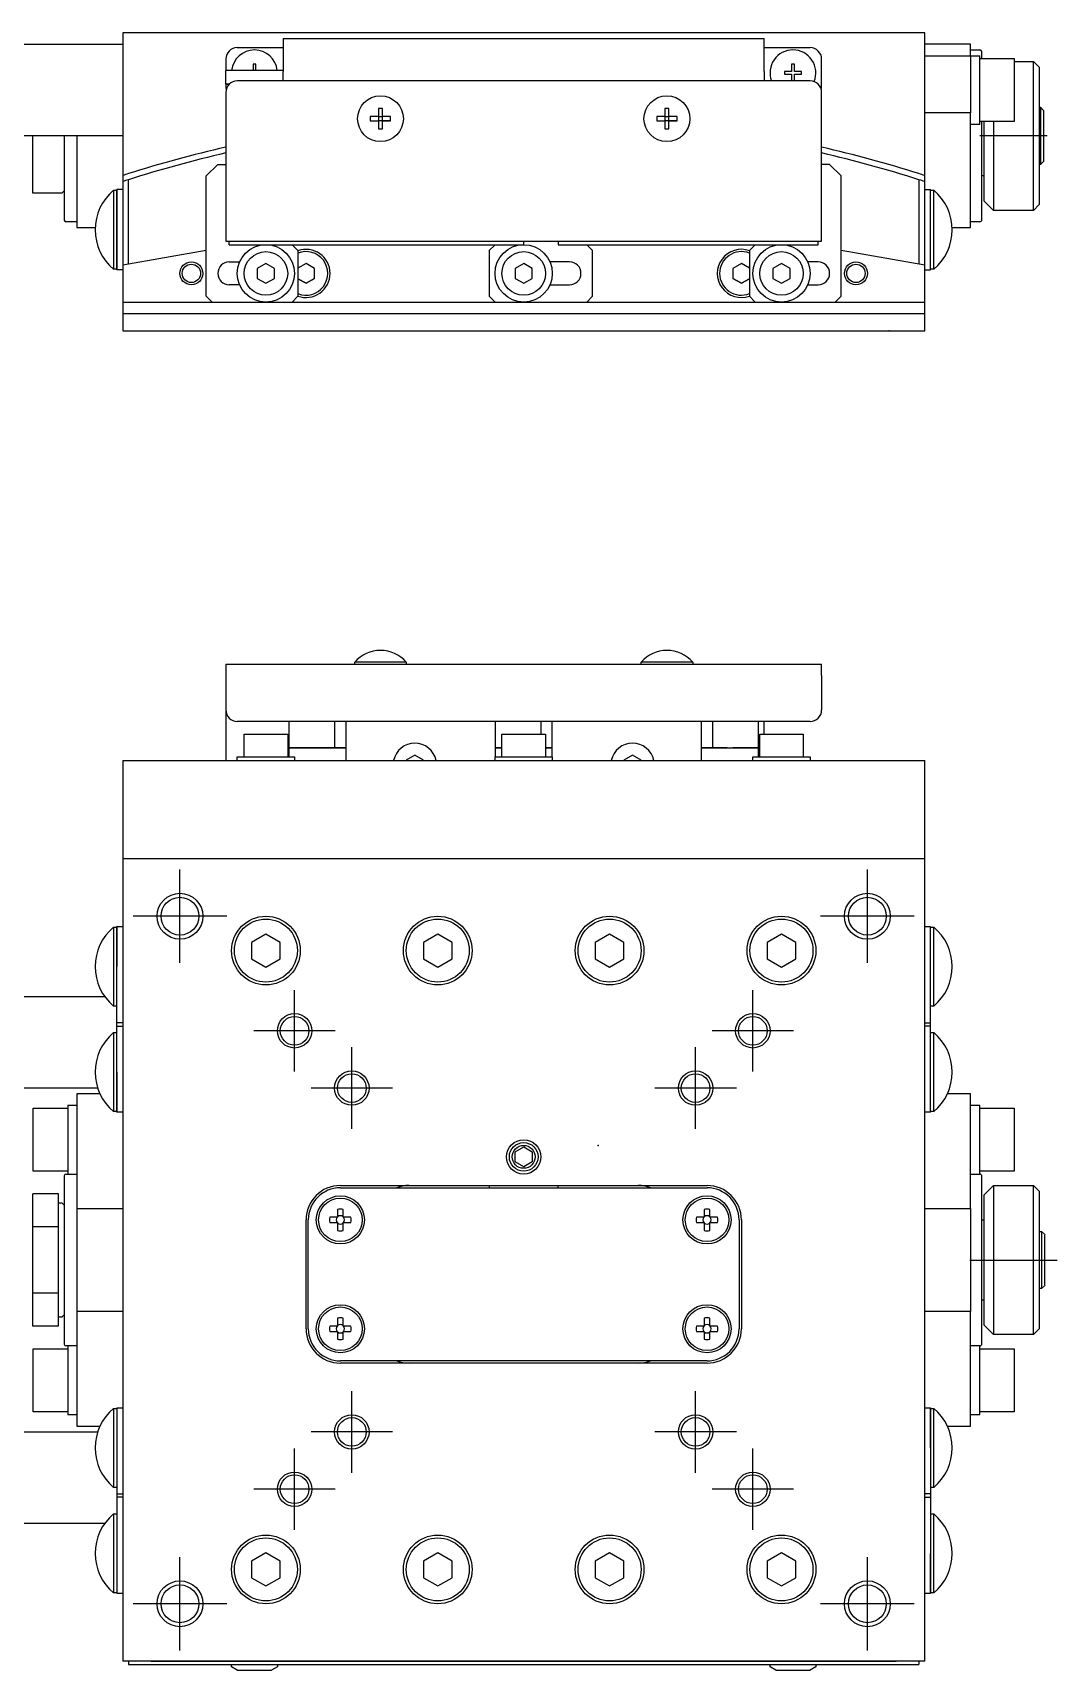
# Model space of a CAD drawing. Extents: x -69 to 421, y -5 to 289.
# Drawn here: x 123.1 to 212.5, y 140.9 to 283.8 of the extents above; entities that cross this region are included whole.
import ezdxf

# ---------------------------------------------------------------- set-up
doc = ezdxf.new("R2010")
doc.units = 0
doc.header["$LTSCALE"] = 10
doc.linetypes.add('CENTER', pattern=[2, 1.25, -0.25, 0.25, -0.25])
doc.layers.get('0').update_dxf_attribs({"linetype": 'CONTINUOUS'})

# ---------------------------------------------------------------- blocks, each defined once
blk = doc.blocks.new('AID4066')
at = {"color": 7, "linetype": 'CONTINUOUS'}
for p, q in [((165.17951, 186.103867), (165.92951, 186.53688)), ((165.17951, 185.237842), (165.17951, 186.103867)), ((165.92951, 186.53688), (166.67951, 186.103867)), ((166.67951, 186.103867), (166.67951, 185.237842)), ((165.92951, 184.804829), (165.17951, 185.237842)), ((166.67951, 185.237842), (165.92951, 184.804829)), ((149.92951, 183.170854), (181.92951, 183.170854)), ((149.92951, 182.970854), (181.92951, 182.970854)), ((162.92951, 183.170854), (162.92951, 182.970854)), ((168.92951, 182.970854), (168.92951, 183.170854)), ((146.92951, 170.670854), (146.92951, 180.170854)), ((147.12951, 170.670854), (147.12951, 180.170854)), ((149.68951, 180.410854), (149.010325, 180.410854)), ((149.68951, 181.090039), (149.68951, 180.410854)), ((150.16951, 180.410854), (150.16951, 181.090039)), ((150.848694, 180.410854), (150.16951, 180.410854)), ((181.68951, 180.410854), (181.010325, 180.410854)), ((181.68951, 181.090039), (181.68951, 180.410854)), ((182.16951, 180.410854), (182.16951, 181.090039)), ((182.848694, 180.410854), (182.16951, 180.410854)), ((184.72951, 180.170854), (184.72951, 170.670854)), ((184.92951, 180.170854), (184.92951, 170.670854)), ((149.010325, 179.930854), (149.68951, 179.930854)), ((149.68951, 179.930854), (149.68951, 179.25167)), ((150.16951, 179.930854), (150.848694, 179.930854)), ((150.16951, 179.25167), (150.16951, 179.930854)), ((181.010325, 179.930854), (181.68951, 179.930854)), ((181.68951, 179.930854), (181.68951, 179.25167)), ((182.16951, 179.25167), (182.16951, 179.930854)), ((182.16951, 179.930854), (182.848694, 179.930854)), ((149.68951, 171.590039), (149.68951, 170.910854)), ((150.16951, 170.910854), (150.16951, 171.590039)), ((181.68951, 171.590039), (181.68951, 170.910854)), ((182.16951, 170.910854), (182.16951, 171.590039)), ((149.68951, 170.910854), (149.010325, 170.910854)), ((149.010325, 170.430854), (149.68951, 170.430854)), ((149.68951, 170.430854), (149.68951, 169.75167)), ((150.848694, 170.910854), (150.16951, 170.910854)), ((150.16951, 169.75167), (150.16951, 170.430854)), ((150.16951, 170.430854), (150.848694, 170.430854)), ((181.68951, 170.910854), (181.010325, 170.910854)), ((181.010325, 170.430854), (181.68951, 170.430854)), ((181.68951, 170.430854), (181.68951, 169.75167)), ((182.848694, 170.910854), (182.16951, 170.910854)), ((182.16951, 169.75167), (182.16951, 170.430854)), ((182.16951, 170.430854), (182.848694, 170.430854)), ((181.92951, 167.870854), (149.92951, 167.870854)), ((181.92951, 167.670854), (149.92951, 167.670854))]:
    blk.add_line(p, q, dxfattribs=at)
at = {"color": 9, "linetype": 'CONTINUOUS'}
blk.add_circle((165.92951, 185.670854), 1.5, dxfattribs=at)
at = {"color": 7, "linetype": 'CONTINUOUS'}
for centre, radius in [((165.92951, 185.670854), 1.25), ((165.92951, 185.670854), 1), ((149.92951, 180.170854), 2.1), ((149.92951, 180.170854), 1.9), ((181.92951, 180.170854), 2.1), ((181.92951, 180.170854), 1.9), ((149.92951, 170.670854), 2.1), ((149.92951, 170.670854), 1.9), ((181.92951, 170.670854), 2.1), ((181.92951, 170.670854), 1.9)]:
    blk.add_circle(centre, radius, dxfattribs=at)
for centre, radius, start, end in [((149.92951, 180.170854), 3, 90, 180), ((149.92951, 180.170854), 2.8, 90, 180), ((155.92951, 180.170854), 3, 90, 111.03947), ((175.92951, 180.170854), 3, 68.96053, 90), ((181.92951, 180.170854), 3, 0, 90), ((181.92951, 180.170854), 2.8, 0, 90), ((149.92951, 180.170854), 0.95, 165.36671, 194.63329), ((149.92951, 180.170854), 0.364721, 138.849633, 221.150367), ((149.92951, 180.170854), 0.95, 75.36671, 104.63329), ((149.92951, 180.170854), 0.364721, 48.849633, 131.150367), ((149.92951, 180.170854), 0.364721, 318.849633, 41.150367), ((149.92951, 180.170854), 0.95, 345.36671, 14.63329), ((181.92951, 180.170854), 0.95, 165.36671, 194.63329), ((181.92951, 180.170854), 0.364721, 138.849633, 221.150367), ((181.92951, 180.170854), 0.95, 75.36671, 104.63329), ((181.92951, 180.170854), 0.364721, 48.849633, 131.150367), ((181.92951, 180.170854), 0.364721, 318.849633, 41.150367), ((181.92951, 180.170854), 0.95, 345.36671, 14.63329), ((149.92951, 180.170854), 0.364721, 228.849633, 311.150367), ((149.92951, 180.170854), 0.95, 255.36671, 284.63329), ((181.92951, 180.170854), 0.364721, 228.849633, 311.150367), ((181.92951, 180.170854), 0.95, 255.36671, 284.63329), ((149.92951, 170.670854), 0.95, 75.36671, 104.63329), ((181.92951, 170.670854), 0.95, 75.36671, 104.63329), ((149.92951, 170.670854), 3, 180, 270), ((149.92951, 170.670854), 2.8, 180, 270), ((149.92951, 170.670854), 0.95, 165.36671, 194.63329), ((149.92951, 170.670854), 0.364721, 138.849633, 221.150367), ((149.92951, 170.670854), 0.364721, 48.849633, 131.150367), ((149.92951, 170.670854), 0.364721, 228.849633, 311.150367), ((149.92951, 170.670854), 0.364721, 318.849633, 41.150367), ((149.92951, 170.670854), 0.95, 345.36671, 14.63329), ((181.92951, 170.670854), 0.95, 165.36671, 194.63329), ((181.92951, 170.670854), 0.364721, 138.849633, 221.150367), ((181.92951, 170.670854), 0.364721, 48.849633, 131.150367), ((181.92951, 170.670854), 0.364721, 228.849633, 311.150367), ((181.92951, 170.670854), 2.8, 270, 0), ((181.92951, 170.670854), 3, 270, 0), ((181.92951, 170.670854), 0.364721, 318.849633, 41.150367), ((181.92951, 170.670854), 0.95, 345.36671, 14.63329), ((149.92951, 170.670854), 0.95, 255.36671, 284.63329), ((181.92951, 170.670854), 0.95, 255.36671, 284.63329), ((155.92951, 170.670854), 3, 248.96053, 270), ((175.92951, 170.670854), 3, 270, 291.03947)]:
    blk.add_arc(centre, radius, start, end, dxfattribs=at)

msp = doc.modelspace()

# ---------------------------------------------------------------- linework, layer by layer
at = {"color": 7, "linetype": 'CONTINUOUS'}
for p, q in [((200.92941, 283.767063), (130.92941, 283.767063)), ((130.92941, 283.767063), (130.92941, 257.767063)), ((144.92941, 283.267063), (186.92941, 283.267063)), ((144.92941, 283.267063), (144.92941, 283.173371)), ((144.92941, 283.173371), (144.92941, 281.298024)), ((186.92941, 283.173371), (186.92941, 283.267063)), ((186.92941, 281.298024), (186.92941, 283.173371)), ((200.92941, 257.767063), (200.92941, 283.767063)), ((110.92941, 282.767063), (130.92941, 282.767063)), ((140.92941, 282.467063), (144.92941, 282.467063)), ((186.92941, 282.467063), (190.92941, 282.467063)), ((204.92941, 282.767063), (200.92941, 282.767063)), ((200.92941, 281.767063), (204.92941, 281.767063)), ((204.92941, 281.767063), (204.92941, 282.767063)), ((204.92941, 282.267063), (205.72941, 282.267063)), ((204.92941, 281.767063), (204.92941, 276.767063)), ((204.92941, 281.767063), (205.72941, 281.767063)), ((205.72941, 275.767063), (205.72941, 281.767063)), ((205.72941, 281.517063), (208.72941, 281.517063)), ((205.92941, 281.517063), (205.92941, 282.067063)), ((208.72941, 281.517063), (208.72941, 276.017063)), ((139.92941, 281.467063), (139.92941, 280.467063)), ((139.92941, 279.267063), (139.92941, 280.467063)), ((144.92941, 280.467063), (139.92941, 280.467063)), ((142.55441, 281.017063), (142.30441, 281.017063)), ((142.30441, 281.017063), (142.30441, 280.467063)), ((142.55441, 280.467063), (142.55441, 281.017063)), ((144.92941, 281.298024), (144.92941, 280.391716)), ((144.92941, 279.567063), (144.92941, 280.391716)), ((186.92941, 280.391716), (186.92941, 281.298024)), ((186.92941, 280.391716), (186.92941, 279.567063)), ((188.67941, 280.392063), (188.67941, 280.142063)), ((189.30441, 280.392063), (188.67941, 280.392063)), ((188.67941, 280.142063), (189.30441, 280.142063)), ((189.30441, 281.017063), (189.30441, 280.392063)), ((189.55441, 281.017063), (189.30441, 281.017063)), ((189.30441, 280.142063), (189.30441, 279.567063)), ((189.55441, 280.392063), (189.55441, 281.017063)), ((190.17941, 280.392063), (189.55441, 280.392063)), ((189.55441, 280.142063), (190.17941, 280.142063)), ((189.55441, 279.567063), (189.55441, 280.142063)), ((190.17941, 280.142063), (190.17941, 280.392063)), ((191.92941, 279.067063), (191.92941, 281.467063)), ((208.72941, 281.267063), (210.42941, 281.267063)), ((210.42941, 268.267063), (210.42941, 281.267063)), ((210.42941, 281.267063), (210.92941, 280.767063)), ((210.92941, 280.767063), (210.92941, 268.767063)), ((140.215267, 279.267063), (139.92941, 279.267063)), ((139.92941, 279.267063), (140.215267, 279.267063)), ((139.92941, 279.267063), (139.92941, 279.067063)), ((190.92941, 279.567063), (140.92941, 279.567063)), ((139.92941, 278.567063), (139.92941, 266.567063)), ((191.92941, 266.567063), (191.92941, 278.567063)), ((210.929429, 277.267063), (211.02941, 277.267063)), ((211.02941, 277.267063), (211.02941, 272.267063)), ((211.02941, 277.267063), (211.27941, 277.017063)), ((152.543048, 276.447063), (152.543048, 276.087063)), ((153.24941, 276.447063), (152.543048, 276.447063)), ((152.543048, 276.087063), (153.24941, 276.087063)), ((152.543048, 276.087063), (153.24941, 276.087063)), ((153.60941, 277.153425), (153.24941, 277.153425)), ((153.24941, 277.153425), (153.24941, 276.447063)), ((153.259782, 276.436691), (153.24941, 276.447063)), ((153.259782, 276.097435), (153.24941, 276.087063)), ((153.24941, 276.087063), (153.24941, 275.380702)), ((153.599037, 276.436691), (153.259782, 276.436691)), ((153.259782, 276.436691), (153.259782, 276.097435)), ((153.259782, 276.097435), (153.599037, 276.097435)), ((153.599037, 276.436691), (153.60941, 276.447063)), ((153.599037, 276.097435), (153.599037, 276.436691)), ((153.599037, 276.097435), (153.60941, 276.087063)), ((153.60941, 276.447063), (153.60941, 277.153425)), ((154.315771, 276.447063), (153.60941, 276.447063)), ((153.60941, 276.087063), (154.315771, 276.087063)), ((153.60941, 275.380702), (153.60941, 276.087063)), ((154.315771, 276.087063), (153.60941, 276.087063)), ((154.315771, 276.087063), (154.315771, 276.447063)), ((177.543048, 276.447063), (177.543048, 276.087063)), ((178.24941, 276.447063), (177.543048, 276.447063)), ((177.543048, 276.087063), (178.24941, 276.087063)), ((177.543048, 276.087063), (178.24941, 276.087063)), ((178.60941, 277.153425), (178.24941, 277.153425)), ((178.24941, 277.153425), (178.24941, 276.447063)), ((178.259782, 276.436691), (178.24941, 276.447063)), ((178.259782, 276.097435), (178.24941, 276.087063)), ((178.24941, 276.087063), (178.24941, 275.380702)), ((178.599037, 276.436691), (178.259782, 276.436691)), ((178.259782, 276.436691), (178.259782, 276.097435)), ((178.259782, 276.097435), (178.599037, 276.097435)), ((178.599037, 276.436691), (178.60941, 276.447063)), ((178.599037, 276.097435), (178.599037, 276.436691)), ((178.599037, 276.097435), (178.60941, 276.087063)), ((178.60941, 276.447063), (178.60941, 277.153425)), ((179.315771, 276.447063), (178.60941, 276.447063)), ((178.60941, 276.087063), (179.315771, 276.087063)), ((178.60941, 275.380702), (178.60941, 276.087063)), ((179.315771, 276.087063), (178.60941, 276.087063)), ((179.315771, 276.087063), (179.315771, 276.447063)), ((204.92941, 276.767063), (200.92941, 276.767063)), ((204.92941, 266.767063), (204.92941, 276.767063)), ((208.72941, 276.017063), (205.72941, 276.017063)), ((205.92941, 267.467063), (205.92941, 276.017063)), ((206.12941, 274.767063), (206.12941, 276.017063)), ((206.92941, 276.017063), (206.92941, 274.767063)), ((211.27941, 277.017063), (211.32941, 276.967063)), ((211.32941, 272.567063), (211.32941, 276.967063)), ((130.92941, 274.767063), (110.92941, 274.767063)), ((123.07941, 269.767063), (123.07941, 274.767063)), ((125.82941, 274.767063), (125.82941, 267.417063)), ((126.92941, 274.767063), (126.92941, 266.767063)), ((153.24941, 275.380702), (153.60941, 275.380702)), ((178.24941, 275.380702), (178.60941, 275.380702)), ((205.72941, 275.767063), (204.92941, 275.767063)), ((206.12941, 269.067063), (206.12941, 274.767063)), ((206.92941, 274.767063), (206.92941, 274.499238)), ((206.92941, 274.499238), (206.92941, 268.267063)), ((139.229409, 272.267063), (138.229409, 271.267063)), ((139.229409, 272.267063), (139.92941, 272.267063)), ((192.62941, 272.267063), (191.92941, 272.267063)), ((192.62941, 272.267063), (193.62941, 271.267063)), ((211.02941, 272.267063), (210.929429, 272.267063)), ((211.27941, 272.517063), (211.02941, 272.267063)), ((211.32941, 272.567063), (211.27941, 272.517063)), ((130.92941, 270.077606), (130.42941, 270.077606)), ((130.42941, 263.077606), (130.42941, 270.077606)), ((130.42941, 270.027606), (130.42941, 270.077606)), ((131.42941, 263.591957), (131.42941, 270.945816)), ((138.229409, 260.767063), (138.229409, 271.267063)), ((193.62941, 260.767063), (193.62941, 271.267063)), ((200.42941, 270.945816), (200.42941, 263.591957)), ((200.929409, 270.077606), (201.429409, 270.077606)), ((201.429409, 270.027606), (201.429409, 270.077606)), ((201.429409, 263.077606), (201.429409, 270.077606)), ((206.12941, 271.267063), (205.92941, 271.267063)), ((125.32941, 269.767063), (123.07941, 269.767063)), ((125.62941, 269.767063), (125.32941, 269.767063)), ((125.82941, 269.967063), (125.62941, 269.767063)), ((130.12941, 270.027606), (130.42941, 270.027606)), ((130.42941, 270.027606), (130.42941, 263.127606)), ((201.429409, 270.027606), (201.729409, 270.027606)), ((206.92941, 268.267063), (206.12941, 269.067063)), ((210.92941, 268.767063), (210.42941, 268.267063)), ((126.92941, 267.267063), (125.97941, 267.267063)), ((205.72941, 267.267063), (204.92941, 267.267063)), ((210.42941, 268.267063), (206.92941, 268.267063)), ((126.92941, 266.767063), (128.576284, 266.767063)), ((139.92941, 266.567063), (139.92941, 265.567063)), ((191.92941, 265.567063), (191.92941, 266.567063)), ((203.325436, 266.767063), (204.92941, 266.767063)), ((130.92941, 263.503793), (138.229409, 264.79098)), ((139.92941, 265.567063), (191.92941, 265.567063)), ((140.229409, 265.267063), (140.229409, 265.567063)), ((140.229409, 265.267063), (165.92941, 265.267063)), ((146.229409, 264.767063), (145.729409, 265.267063)), ((146.229409, 264.767063), (146.229409, 260.767063)), ((162.92941, 264.767063), (163.42941, 265.267063)), ((162.92941, 264.767063), (162.92941, 260.767063)), ((165.92941, 265.267063), (165.92941, 265.567063)), ((168.92941, 265.567063), (168.92941, 265.267063)), ((168.92941, 265.267063), (191.62941, 265.267063)), ((171.42941, 265.267063), (171.92941, 264.767063)), ((171.92941, 260.767063), (171.92941, 264.767063)), ((185.62941, 264.767063), (186.12941, 265.267063)), ((185.62941, 264.767063), (185.62941, 260.767063)), ((191.62941, 265.267063), (191.62941, 265.567063)), ((193.62941, 264.79098), (200.92941, 263.503793)), ((130.42941, 263.127606), (130.12941, 263.127606)), ((130.42941, 263.077606), (130.42941, 263.127606)), ((130.42941, 263.069063), (130.42941, 263.077606)), ((130.42941, 263.069063), (130.42941, 263.077606)), ((130.92941, 263.069063), (130.42941, 263.069063)), ((140.229409, 263.767063), (141.138122, 263.767063)), ((143.42941, 263.633089), (142.67941, 263.200076)), ((142.67941, 263.200076), (142.67941, 262.33405)), ((144.17941, 263.200076), (143.42941, 263.633089)), ((144.17941, 262.33405), (144.17941, 263.200076)), ((146.92941, 263.633089), (146.229409, 263.228943)), ((147.67941, 263.200076), (146.92941, 263.633089)), ((147.67941, 262.33405), (147.67941, 263.200076)), ((165.92941, 263.633089), (165.17941, 263.200076)), ((165.17941, 263.200076), (165.17941, 262.33405)), ((166.67941, 263.200076), (165.92941, 263.633089)), ((166.67941, 262.33405), (166.67941, 263.200076)), ((169.92941, 263.767063), (168.220697, 263.767063)), ((184.92941, 263.633089), (184.17941, 263.200076)), ((184.17941, 263.200076), (184.17941, 262.33405)), ((185.62941, 263.228943), (184.92941, 263.633089)), ((188.42941, 263.633089), (187.67941, 263.200076)), ((187.67941, 263.200076), (187.67941, 262.33405)), ((189.17941, 263.200076), (188.42941, 263.633089)), ((189.17941, 262.33405), (189.17941, 263.200076)), ((191.62941, 263.767063), (190.720697, 263.767063)), ((200.929409, 263.069063), (201.429409, 263.069063)), ((201.429409, 263.077606), (201.429409, 263.127606)), ((201.729409, 263.127606), (201.429409, 263.127606)), ((201.429409, 263.069063), (201.429409, 263.077606)), ((201.429409, 263.069063), (201.429409, 263.077606)), ((141.138122, 261.767063), (140.229409, 261.767063)), ((142.67941, 262.33405), (143.42941, 261.901038)), ((143.42941, 261.901038), (144.17941, 262.33405)), ((146.229409, 262.305183), (146.92941, 261.901038)), ((146.92941, 261.901038), (146.229409, 262.305183)), ((146.92941, 261.901038), (147.67941, 262.33405)), ((147.67941, 262.33405), (146.92941, 261.901038)), ((165.17941, 262.33405), (165.92941, 261.901038)), ((165.92941, 261.901038), (166.67941, 262.33405)), ((168.220697, 261.767063), (169.92941, 261.767063)), ((184.17941, 262.33405), (184.92941, 261.901038)), ((184.92941, 261.901038), (184.17941, 262.33405)), ((184.92941, 261.901038), (185.62941, 262.305183)), ((185.62941, 262.305183), (184.92941, 261.901038)), ((187.67941, 262.33405), (188.42941, 261.901038)), ((188.42941, 261.901038), (189.17941, 262.33405)), ((190.720697, 261.767063), (191.62941, 261.767063)), ((130.92941, 260.267063), (200.92941, 260.267063)), ((138.229409, 260.767063), (138.729409, 260.267063)), ((145.729409, 260.267063), (146.229409, 260.767063)), ((163.42941, 260.267063), (162.92941, 260.767063)), ((171.92941, 260.767063), (171.42941, 260.267063)), ((186.12941, 260.267063), (185.62941, 260.767063)), ((193.62941, 260.767063), (193.12941, 260.267063)), ((130.92941, 259.267063), (200.92941, 259.267063)), ((130.92941, 257.767063), (200.92941, 257.767063)), ((139.92941, 228.670361), (191.92941, 228.670361)), ((139.92941, 228.670361), (139.92941, 227.670361)), ((151.17941, 228.670361), (151.17941, 228.854675)), ((152.415508, 229.693835), (152.417892, 229.688949)), ((154.44093, 229.688949), (154.443312, 229.693835)), ((154.44093, 229.688949), (154.443312, 229.693835)), ((155.67941, 228.854675), (155.67941, 228.670361)), ((176.17941, 228.670361), (176.17941, 228.854675)), ((177.415508, 229.693835), (177.417892, 229.688949)), ((179.44093, 229.688949), (179.443312, 229.693835)), ((179.44093, 229.688949), (179.443312, 229.693835)), ((180.67941, 228.854675), (180.67941, 228.670361)), ((191.92941, 227.670361), (191.92941, 228.670361)), ((139.92941, 227.670361), (139.92941, 224.670361)), ((191.92941, 227.670361), (191.92941, 224.670361)), ((139.92941, 224.670361), (139.92941, 220.270361)), ((190.92941, 223.670361), (140.92941, 223.670361)), ((145.42941, 223.670361), (145.42941, 221.370361)), ((149.42941, 223.670361), (149.42941, 221.370361)), ((150.42941, 221.370361), (150.42941, 223.670361)), ((163.42941, 223.670361), (163.42941, 221.370361)), ((167.42941, 223.670361), (167.42941, 222.570361)), ((168.42941, 221.370361), (168.42941, 223.670361)), ((181.42941, 223.670361), (181.42941, 221.370361)), ((182.42941, 221.370361), (182.42941, 223.670361)), ((186.42941, 221.370361), (186.42941, 223.670361)), ((186.92941, 222.570361), (186.92941, 223.670361)), ((141.52941, 222.570361), (145.32941, 222.570361)), ((141.52941, 220.570361), (141.52941, 222.570361)), ((145.32941, 222.570361), (145.32941, 220.570361)), ((164.02941, 222.570361), (167.82941, 222.570361)), ((164.02941, 220.570361), (164.02941, 222.570361)), ((167.82941, 222.570361), (167.82941, 220.570361)), ((186.52941, 222.570361), (190.32941, 222.570361)), ((186.52941, 220.570361), (186.52941, 222.570361)), ((190.32941, 222.570361), (190.32941, 220.570361)), ((130.92941, 220.270361), (130.92941, 141.670361)), ((130.92941, 220.270361), (200.92941, 220.270361)), ((140.92941, 220.570361), (145.92941, 220.570361)), ((140.92941, 220.270361), (140.92941, 220.570361)), ((150.42941, 221.370361), (145.42941, 221.370361)), ((145.42941, 221.370361), (149.42941, 221.370361)), ((145.42941, 221.370361), (145.42941, 220.570361)), ((145.92941, 220.570361), (145.92941, 220.270361)), ((149.42941, 221.370361), (150.42941, 221.370361)), ((150.42941, 220.270361), (150.42941, 221.370361)), ((156.42941, 220.736387), (155.67941, 220.303375)), ((155.67941, 220.303375), (155.67941, 220.270361)), ((157.17941, 220.303375), (156.42941, 220.736387)), ((157.17941, 220.270361), (157.17941, 220.303375)), ((164.02941, 221.370361), (163.42941, 221.370361)), ((163.42941, 221.370361), (164.02941, 221.370361)), ((163.42941, 221.370361), (163.42941, 220.570361)), ((163.42941, 220.570361), (168.42941, 220.570361)), ((163.42941, 220.270361), (163.42941, 220.570361)), ((168.42941, 221.370361), (167.82941, 221.370361)), ((167.82941, 221.370361), (168.42941, 221.370361)), ((168.42941, 220.570361), (168.42941, 221.370361)), ((168.42941, 220.570361), (168.42941, 220.270361)), ((175.42941, 220.736387), (174.67941, 220.303375)), ((174.67941, 220.303375), (174.67941, 220.270361)), ((176.17941, 220.303375), (175.42941, 220.736387)), ((176.17941, 220.270361), (176.17941, 220.303375)), ((183.67941, 221.370361), (181.42941, 221.370361)), ((181.42941, 221.370361), (182.42941, 221.370361)), ((181.42941, 221.370361), (181.42941, 220.270361)), ((182.42941, 221.370361), (186.42941, 221.370361)), ((186.42941, 221.370361), (184.17941, 221.370361)), ((185.92941, 220.570361), (190.92941, 220.570361)), ((185.92941, 220.270361), (185.92941, 220.570361)), ((186.42941, 220.570361), (186.42941, 221.370361)), ((190.92941, 220.570361), (190.92941, 220.270361)), ((200.92941, 141.670361), (200.92941, 220.270361)), ((200.92941, 211.670361), (130.92941, 211.670361)), ((130.12941, 205.720363), (130.42941, 205.720363)), ((130.42941, 202.270363), (130.42941, 205.770363)), ((130.42941, 205.770363), (130.92941, 205.770363)), ((130.42941, 205.720363), (130.42941, 202.270363)), ((143.42941, 205.113737), (142.17941, 204.392049)), ((142.17941, 204.392049), (142.17941, 202.948673)), ((144.67941, 204.392049), (143.42941, 205.113737)), ((144.67941, 202.948673), (144.67941, 204.392049)), ((158.42941, 205.113737), (157.17941, 204.392049)), ((157.17941, 204.392049), (157.17941, 202.948673)), ((159.67941, 204.392049), (158.42941, 205.113737)), ((159.67941, 202.948673), (159.67941, 204.392049)), ((173.42941, 205.113737), (172.17941, 204.392049)), ((172.17941, 204.392049), (172.17941, 202.948673)), ((174.67941, 204.392049), (173.42941, 205.113737)), ((174.67941, 202.948673), (174.67941, 204.392049)), ((188.42941, 205.113737), (187.17941, 204.392049)), ((187.17941, 204.392049), (187.17941, 202.948673)), ((189.67941, 204.392049), (188.42941, 205.113737)), ((189.67941, 202.948673), (189.67941, 204.392049)), ((200.92941, 205.770363), (201.42941, 205.770363)), ((201.42941, 202.270363), (201.42941, 205.770363)), ((201.42941, 202.270363), (201.42941, 205.720363)), ((201.42941, 205.720363), (201.72941, 205.720363)), ((142.17941, 202.948673), (143.42941, 202.226985)), ((143.42941, 202.226985), (144.67941, 202.948673)), ((157.17941, 202.948673), (158.42941, 202.226985)), ((158.42941, 202.226985), (159.67941, 202.948673)), ((172.17941, 202.948673), (173.42941, 202.226985)), ((173.42941, 202.226985), (174.67941, 202.948673)), ((187.17941, 202.948673), (188.42941, 202.226985)), ((188.42941, 202.226985), (189.67941, 202.948673)), ((130.42941, 198.370363), (130.42941, 202.270363)), ((201.42941, 198.370363), (201.42941, 202.270363)), ((112.979412, 199.670361), (129.352166, 199.670361)), ((130.42941, 198.820363), (130.12941, 198.820363)), ((201.72941, 198.820363), (201.42941, 198.820363)), ((130.42941, 197.370363), (130.42941, 198.370363)), ((201.42941, 197.370363), (201.42941, 198.370363)), ((130.129412, 196.520363), (130.429412, 196.520363)), ((130.42941, 196.070363), (130.42941, 197.070363)), ((130.42941, 193.070363), (130.42941, 196.070363)), ((201.42941, 196.070363), (201.42941, 197.070363)), ((201.42941, 196.520363), (201.72941, 196.520363)), ((201.42941, 193.070363), (201.42941, 196.070363)), ((130.42941, 189.570363), (130.42941, 193.070363)), ((130.429412, 193.070363), (130.429412, 189.620363)), ((201.42941, 189.570363), (201.42941, 193.070363)), ((201.42941, 189.620363), (201.42941, 193.070363)), ((128.751716, 191.670361), (118.329412, 191.670361)), ((126.12941, 190.170361), (126.12941, 184.170361)), ((126.12941, 190.170361), (126.92941, 190.170361)), ((128.948192, 191.170361), (126.92941, 191.170361)), ((126.92941, 191.170361), (126.92941, 181.170361)), ((204.92941, 191.170361), (202.91063, 191.170361)), ((204.92941, 181.170361), (204.92941, 191.170361)), ((204.92941, 190.170361), (205.72941, 190.170361)), ((205.72941, 184.170361), (205.72941, 190.170361)), ((123.12941, 184.420361), (123.12941, 189.920361)), ((123.12941, 189.920361), (126.12941, 189.920361)), ((130.429412, 189.620363), (130.129412, 189.620363)), ((130.92941, 189.570363), (130.42941, 189.570363)), ((201.42941, 189.570363), (200.92941, 189.570363)), ((201.72941, 189.620363), (201.42941, 189.620363)), ((205.72941, 189.920361), (208.72941, 189.920361)), ((208.72941, 189.920361), (208.72941, 184.420361)), ((126.12941, 184.420361), (123.12941, 184.420361)), ((208.72941, 184.420361), (205.72941, 184.420361)), ((125.82941, 184.020361), (125.82941, 176.670361)), ((125.97941, 184.170361), (126.92941, 184.170361)), ((204.92941, 184.170361), (205.72941, 184.170361)), ((205.92941, 176.670361), (205.92941, 183.970361)), ((206.12941, 182.370361), (206.92941, 183.170361)), ((206.92941, 183.170361), (206.92941, 176.670361)), ((206.92941, 183.170361), (210.42941, 183.170361)), ((210.42941, 170.170361), (210.42941, 183.170361)), ((210.42941, 183.170361), (210.92941, 182.670361)), ((125.32941, 182.443865), (123.07941, 182.443865)), ((123.07941, 179.557113), (123.07941, 182.443865)), ((125.32941, 181.000489), (125.32941, 182.443865)), ((125.32941, 181.670361), (125.62941, 181.670361)), ((125.62941, 181.670361), (125.82941, 181.470361)), ((206.12941, 170.970361), (206.12941, 182.370361)), ((210.92941, 182.670361), (210.92941, 170.670361)), ((125.32941, 179.557113), (125.32941, 181.000489)), ((126.92941, 181.170361), (130.92941, 181.170361)), ((126.92941, 181.170361), (126.92941, 172.170361)), ((200.92941, 181.170361), (204.92941, 181.170361)), ((204.92941, 181.170361), (204.92941, 172.170361)), ((205.92941, 180.170361), (206.12941, 180.170361)), ((125.32941, 179.557113), (123.07941, 179.557113)), ((123.07941, 173.783611), (123.07941, 179.557113)), ((125.32941, 176.670361), (125.32941, 179.557113)), ((210.92941, 179.170361), (211.12941, 179.170361)), ((211.12941, 179.170361), (211.37941, 178.920361)), ((211.37941, 178.920361), (211.42941, 178.870361)), ((211.42941, 174.470361), (211.42941, 178.870361)), ((125.32941, 173.783611), (125.32941, 176.670361)), ((125.82941, 176.670361), (125.82941, 169.320361)), ((205.92941, 169.370361), (205.92941, 176.670361)), ((206.92941, 176.670361), (206.92941, 170.170361)), ((211.37941, 174.420361), (211.12941, 174.170361)), ((211.42941, 174.470361), (211.37941, 174.420361)), ((125.32941, 173.783611), (123.07941, 173.783611)), ((123.07941, 170.896859), (123.07941, 173.783611)), ((125.32941, 172.340235), (125.32941, 173.783611)), ((206.12941, 173.170361), (205.92941, 173.170361)), ((211.12941, 174.170361), (210.92941, 174.170361)), ((125.32941, 170.896859), (125.32941, 172.340235)), ((125.62941, 171.670361), (125.32941, 171.670361)), ((125.82941, 171.870361), (125.62941, 171.670361)), ((130.92941, 172.170361), (126.92941, 172.170361)), ((126.92941, 172.170361), (126.92941, 162.170361)), ((204.92941, 172.170361), (200.92941, 172.170361)), ((204.92941, 162.170361), (204.92941, 172.170361)), ((125.32941, 170.896859), (123.07941, 170.896859)), ((206.92941, 170.170361), (206.12941, 170.970361)), ((210.42941, 170.170361), (206.92941, 170.170361)), ((210.92941, 170.670361), (210.42941, 170.170361)), ((123.12941, 163.420361), (123.12941, 168.920361)), ((123.12941, 168.920361), (126.12941, 168.920361)), ((126.92941, 169.170361), (125.97941, 169.170361)), ((126.12941, 169.170361), (126.12941, 163.170361)), ((205.72941, 169.170361), (204.92941, 169.170361)), ((205.72941, 163.170361), (205.72941, 169.170361)), ((205.72941, 168.920361), (208.72941, 168.920361)), ((208.72941, 168.920361), (208.72941, 163.420361)), ((126.12941, 163.420361), (123.12941, 163.420361)), ((126.92941, 163.170361), (126.12941, 163.170361)), ((130.12941, 163.720361), (130.42941, 163.720361)), ((130.42941, 163.770361), (130.42941, 160.270361)), ((130.42941, 163.770361), (130.92941, 163.770361)), ((130.42941, 163.720361), (130.42941, 160.270361)), ((200.92941, 163.770361), (201.42941, 163.770361)), ((201.42941, 163.770361), (201.42941, 160.270361)), ((201.42941, 160.270361), (201.42941, 163.720361)), ((201.42941, 163.720361), (201.72941, 163.720361)), ((205.72941, 163.170361), (204.92941, 163.170361)), ((208.72941, 163.420361), (205.72941, 163.420361)), ((110.92941, 161.670361), (128.751714, 161.670361)), ((126.92941, 162.170361), (128.94819, 162.170361)), ((202.91063, 162.170361), (204.92941, 162.170361)), ((130.42941, 160.270361), (130.42941, 157.270361)), ((201.42941, 160.270361), (201.42941, 157.270361)), ((130.42941, 157.270361), (130.42941, 156.270361)), ((201.42941, 157.270361), (201.42941, 156.270361)), ((130.42941, 156.820361), (130.12941, 156.820361)), ((130.42941, 155.970361), (130.42941, 154.970361)), ((201.72941, 156.820361), (201.42941, 156.820361)), ((201.42941, 156.270361), (201.42941, 155.970361)), ((201.42941, 155.970361), (201.42941, 154.970361)), ((130.12941, 154.520361), (130.42941, 154.520361)), ((130.42941, 154.970361), (130.42941, 151.070361)), ((201.42941, 154.970361), (201.42941, 151.070361)), ((201.42941, 154.520361), (201.72941, 154.520361)), ((129.352166, 153.670361), (110.92941, 153.670361)), ((130.42941, 151.070361), (130.42941, 147.570361)), ((130.42941, 151.070361), (130.42941, 147.620361)), ((143.42941, 151.113737), (142.17941, 150.392049)), ((142.17941, 150.392049), (142.17941, 148.948673)), ((144.67941, 150.392049), (143.42941, 151.113737)), ((144.67941, 148.948673), (144.67941, 150.392049)), ((158.42941, 151.113737), (157.17941, 150.392049)), ((157.17941, 150.392049), (157.17941, 148.948673)), ((159.67941, 150.392049), (158.42941, 151.113737)), ((159.67941, 148.948673), (159.67941, 150.392049)), ((173.42941, 151.113737), (172.17941, 150.392049)), ((172.17941, 150.392049), (172.17941, 148.948673)), ((174.67941, 150.392049), (173.42941, 151.113737)), ((174.67941, 148.948673), (174.67941, 150.392049)), ((188.42941, 151.113737), (187.17941, 150.392049)), ((187.17941, 150.392049), (187.17941, 148.948673)), ((189.67941, 150.392049), (188.42941, 151.113737)), ((189.67941, 148.948673), (189.67941, 150.392049)), ((201.42941, 151.070361), (201.42941, 147.570361)), ((201.42941, 147.620361), (201.42941, 151.070361)), ((142.17941, 148.948673), (143.42941, 148.226985)), ((143.42941, 148.226985), (144.67941, 148.948673)), ((157.17941, 148.948673), (158.42941, 148.226985)), ((158.42941, 148.226985), (159.67941, 148.948673)), ((172.17941, 148.948673), (173.42941, 148.226985)), ((173.42941, 148.226985), (174.67941, 148.948673)), ((187.17941, 148.948673), (188.42941, 148.226985)), ((188.42941, 148.226985), (189.67941, 148.948673)), ((130.42941, 147.620361), (130.12941, 147.620361)), ((130.92941, 147.570361), (130.42941, 147.570361)), ((201.42941, 147.570361), (200.92941, 147.570361)), ((201.72941, 147.620361), (201.42941, 147.620361)), ((200.92941, 141.670361), (130.92941, 141.670361)), ((131.42941, 141.670361), (131.42941, 141.370361)), ((133.42941, 141.670361), (198.42941, 141.670361)), ((200.42941, 141.670361), (200.42941, 141.370361)), ((131.42941, 141.370361), (200.42941, 141.370361)), ((140.42941, 141.159037), (140.42941, 141.370361)), ((140.92941, 140.870361), (140.42941, 141.159037)), ((140.92941, 140.870361), (142.42941, 140.870361)), ((142.42941, 140.870361), (143.92941, 140.870361)), ((144.42941, 141.159037), (143.92941, 140.870361)), ((144.42941, 141.370361), (144.42941, 141.159037)), ((187.42941, 141.159037), (187.42941, 141.370361)), ((187.92941, 140.870361), (187.42941, 141.159037)), ((187.92941, 140.870361), (189.42941, 140.870361)), ((189.42941, 140.870361), (190.92941, 140.870361)), ((191.42941, 141.159037), (190.92941, 140.870361)), ((191.42941, 141.370361), (191.42941, 141.159037))]:
    msp.add_line(p, q, dxfattribs=at)
at = {"color": 4, "linetype": 'CENTER'}
for p, q in [((211.60441, 274.767063), (205.75441, 274.767063)), ((135.92941, 202.590361), (135.92941, 210.750361)), ((195.92941, 202.590361), (195.92941, 210.750361)), ((140.00941, 206.670361), (131.84941, 206.670361)), ((200.00941, 206.670361), (191.84941, 206.670361)), ((145.92941, 193.110361), (145.92941, 200.230361)), ((185.92941, 193.110361), (185.92941, 200.230361)), ((149.48941, 196.670361), (142.36941, 196.670361)), ((189.48941, 196.670361), (182.36941, 196.670361)), ((150.92941, 188.110361), (150.92941, 195.230361)), ((180.92941, 188.110361), (180.92941, 195.230361)), ((154.48941, 191.670361), (147.36941, 191.670361)), ((184.48941, 191.670361), (177.36941, 191.670361)), ((204.85941, 176.670361), (212.49941, 176.670361)), ((150.92941, 158.110361), (150.92941, 165.230361)), ((180.92941, 158.110361), (180.92941, 165.230361)), ((154.48941, 161.670361), (147.36941, 161.670361)), ((184.48941, 161.670361), (177.36941, 161.670361)), ((145.92941, 153.110361), (145.92941, 160.230361)), ((185.92941, 153.110361), (185.92941, 160.230361)), ((149.48941, 156.670361), (142.36941, 156.670361)), ((189.48941, 156.670361), (182.36941, 156.670361)), ((135.92941, 142.590361), (135.92941, 150.750361)), ((195.92941, 142.590361), (195.92941, 150.750361)), ((140.00941, 146.670361), (131.84941, 146.670361)), ((200.00941, 146.670361), (191.84941, 146.670361))]:
    msp.add_line(p, q, dxfattribs=at)
at = {"color": 4, "linetype": 'CONTINUOUS'}
for p, q in [((130.12941, 270.027606), (130.12941, 263.127606)), ((201.729409, 263.127606), (201.729409, 270.027606)), ((153.42941, 228.854675), (151.17941, 228.854675)), ((155.67941, 228.854675), (153.42941, 228.854675)), ((178.42941, 228.854675), (176.17941, 228.854675)), ((180.67941, 228.854675), (178.42941, 228.854675)), ((130.12941, 205.720363), (130.12941, 202.270363)), ((201.72941, 202.270363), (201.72941, 205.720363)), ((130.12941, 202.270363), (130.12941, 198.820363)), ((201.72941, 198.820363), (201.72941, 202.270363)), ((130.42941, 197.070363), (130.42941, 197.370363)), ((130.92941, 197.370363), (130.42941, 197.370363)), ((200.92941, 197.370363), (201.42941, 197.370363)), ((201.42941, 197.070363), (201.42941, 197.370363)), ((130.129412, 196.520363), (130.129412, 193.070363)), ((130.42941, 197.070363), (130.92941, 197.070363)), ((201.42941, 197.070363), (200.92941, 197.070363)), ((201.72941, 193.070363), (201.72941, 196.520363)), ((130.129412, 193.070363), (130.129412, 189.620363)), ((201.72941, 189.620363), (201.72941, 193.070363)), ((211.12941, 179.170361), (211.12941, 174.170361)), ((130.12941, 163.720361), (130.12941, 160.270361)), ((201.72941, 160.270361), (201.72941, 163.720361)), ((130.12941, 160.270361), (130.12941, 156.820361)), ((201.72941, 156.820361), (201.72941, 160.270361)), ((130.42941, 156.270361), (130.92941, 156.270361)), ((130.42941, 156.270361), (130.42941, 155.970361)), ((130.92941, 155.970361), (130.42941, 155.970361)), ((201.42941, 156.270361), (200.92941, 156.270361)), ((200.92941, 155.970361), (201.42941, 155.970361)), ((130.12941, 154.520361), (130.12941, 151.070361)), ((201.72941, 151.070361), (201.72941, 154.520361)), ((130.12941, 151.070361), (130.12941, 147.620361)), ((201.72941, 147.620361), (201.72941, 151.070361))]:
    msp.add_line(p, q, dxfattribs=at)
at = {"color": 7, "linetype": 'CONTINUOUS'}
for centre, radius in [((153.42941, 276.267063), 2), ((178.42941, 276.267063), 2), ((143.42941, 262.767063), 2.5), ((143.42941, 262.767063), 1.9), ((165.92941, 262.767063), 2.5), ((165.92941, 262.767063), 1.9), ((188.42941, 262.767063), 2.5), ((188.42941, 262.767063), 1.9), ((136.92941, 262.767063), 0.8), ((194.92941, 262.767063), 0.8), ((135.92941, 206.670361), 1.65), ((195.92941, 206.670361), 1.65), ((143.42941, 203.670361), 3), ((143.42941, 203.670361), 2.75), ((158.42941, 203.670361), 3), ((158.42941, 203.670361), 2.75), ((173.42941, 203.670361), 3), ((173.42941, 203.670361), 2.75), ((188.42941, 203.670361), 3), ((188.42941, 203.670361), 2.75), ((145.92941, 196.670361), 1.25), ((185.92941, 196.670361), 1.25), ((150.92941, 191.670361), 1.25), ((180.92941, 191.670361), 1.25), ((150.92941, 161.670361), 1.25), ((180.92941, 161.670361), 1.25), ((145.92941, 156.670361), 1.25), ((185.92941, 156.670361), 1.25), ((143.42941, 149.670361), 3), ((143.42941, 149.670361), 2.75), ((158.42941, 149.670361), 3), ((158.42941, 149.670361), 2.75), ((173.42941, 149.670361), 3), ((173.42941, 149.670361), 2.75), ((188.42941, 149.670361), 3), ((188.42941, 149.670361), 2.75), ((135.92941, 146.670361), 1.65), ((195.92941, 146.670361), 1.65)]:
    msp.add_circle(centre, radius, dxfattribs=at)
at = {"color": 4, "linetype": 'CONTINUOUS'}
for centre, radius in [((136.92941, 262.767063), 1), ((194.92941, 262.767063), 1), ((135.92941, 206.670361), 2), ((195.92941, 206.670361), 2), ((145.92941, 196.670361), 1.5), ((185.92941, 196.670361), 1.5), ((150.92941, 191.670361), 1.5), ((180.92941, 191.670361), 1.5), ((150.92941, 161.670361), 1.5), ((180.92941, 161.670361), 1.5), ((145.92941, 156.670361), 1.5), ((185.92941, 156.670361), 1.5), ((135.92941, 146.670361), 2), ((195.92941, 146.670361), 2)]:
    msp.add_circle(centre, radius, dxfattribs=at)
at = {"color": 7, "linetype": 'CONTINUOUS'}
for centre, radius, start, end in [((140.92941, 281.467063), 1, 90, 180), ((142.42941, 280.267063), 2, 90, 174.26083), ((142.42941, 280.267063), 2, 5.73917, 90), ((189.42941, 280.267063), 2, 90, 200.487315), ((189.42941, 280.267063), 2, 337.579293, 90), ((190.92941, 281.467063), 1, 0, 90), ((205.72941, 282.067063), 0.2, 0, 90), ((140.92941, 278.567063), 1, 90, 180), ((140.92941, 279.067063), 1, 180, 194.477513), ((190.92941, 278.567063), 1, 0, 90), ((190.92941, 279.067063), 1, 345.522487, 0), ((165.92941, 161.767063), 115, 103.066803, 107.457603), ((165.92941, 161.767063), 114.5, 103.124881, 107.536304), ((165.92941, 161.767063), 115, 72.542397, 76.933197), ((165.92941, 161.767063), 114.5, 72.463696, 76.875119), ((165.92941, 161.767063), 115, 107.457603, 107.718932), ((165.92941, 161.767063), 114.5, 107.536304, 107.79889), ((165.92941, 161.767063), 114.5, 72.20111, 72.463696), ((165.92941, 161.767063), 115, 72.281068, 72.542397), ((133.048941, 266.577606), 4.519531, 130.239266, 229.760734), ((198.809878, 266.577606), 4.519531, 310.239266, 49.760734), ((125.97941, 267.417063), 0.15, 180, 270), ((205.72941, 267.467063), 0.2, 270, 0), ((146.92941, 262.767063), 2.1, 0, 109.471223), ((146.92941, 262.767063), 1.9, 248.381725, 111.618275), ((184.92941, 262.767063), 2.1, 70.528779, 289.471221), ((184.92941, 262.767063), 1.9, 68.381728, 180), ((140.229409, 262.767063), 1, 90, 270), ((169.92941, 262.767063), 1, 270, 90), ((191.62941, 262.767063), 1, 270, 90), ((146.92941, 262.767063), 2.1, 250.528777, 0), ((184.92941, 262.767063), 1.9, 180, 291.618272), ((153.42941, 226.870361), 3, 41.409622, 138.590365), ((178.42941, 226.870361), 3, 41.409622, 138.590365), ((140.92941, 224.670361), 1, 180, 270), ((190.92941, 224.670361), 1, 270, 0), ((156.42941, 219.870361), 1.9, 12.153197, 167.846803), ((175.42941, 219.870361), 1.9, 12.153197, 167.846803), ((133.048942, 202.270363), 4.519532, 130.239271, 229.760734), ((198.809878, 202.270363), 4.519532, 310.239266, 49.760729), ((133.048942, 193.070363), 4.519532, 130.239237, 229.760734), ((198.80988, 193.070363), 4.519532, 310.239266, 49.760763), ((125.97941, 184.020361), 0.15, 90, 180), ((205.72941, 183.970361), 0.2, 0, 90), ((125.97941, 169.320361), 0.15, 180, 270), ((205.72941, 169.370361), 0.2, 270, 0), ((133.048942, 160.270361), 4.519532, 130.239266, 229.760729), ((198.809878, 160.270361), 4.519532, 310.239271, 49.760734), ((133.048942, 151.070361), 4.519532, 130.239266, 229.760729), ((198.809878, 151.070361), 4.519532, 310.239266, 49.760729)]:
    msp.add_arc(centre, radius, start, end, dxfattribs=at)
at = {"color": 7}
msp.add_point((197.827618, 257.767063), dxfattribs=at)
at = {"color": 9}
msp.add_point((172.42941, 186.670361), dxfattribs=at)

# ---------------------------------------------------------------- block references
msp.add_blockref('AID4066', (0, 0))

doc.saveas('drawing.dxf')
